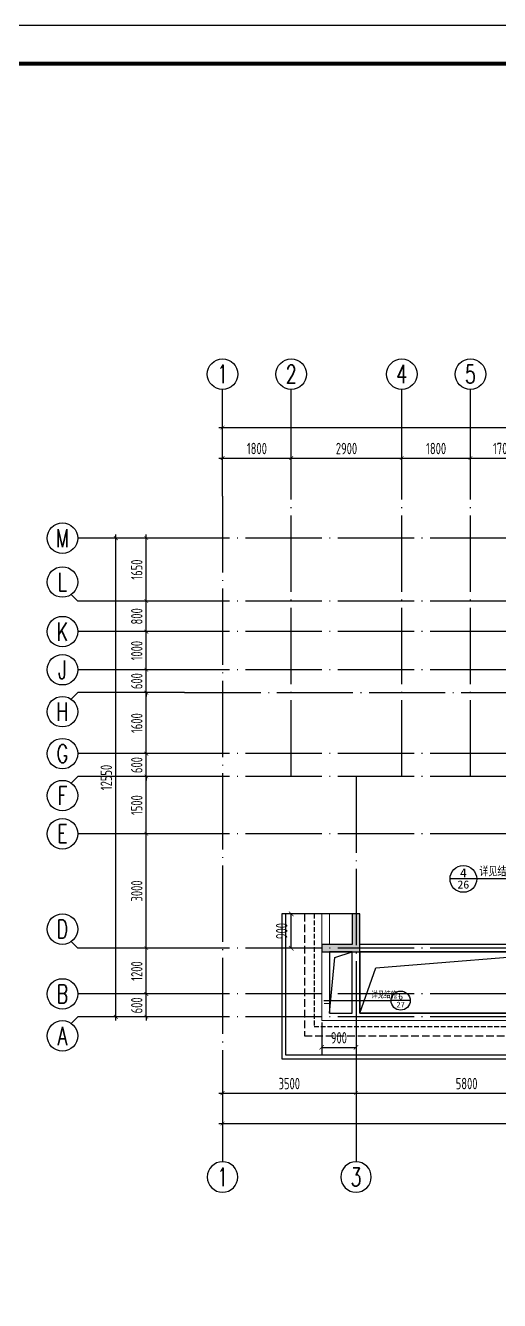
# Model space of a CAD drawing. Extents: x -461650 to 361314, y 245336 to 769729.
# Drawn here: x -16484 to -4054, y 288407 to 321836 of the extents above; entities that cross this region are included whole.
import ezdxf
from ezdxf.enums import TextEntityAlignment as Align

# ---------------------------------------------------------------- set-up
doc = ezdxf.new("R2010")
doc.units = 0
doc.header["$LTSCALE"] = 1000
for name, pattern in [('#P_--_20B1_001_t3$0$DASH', [0.35, 0.25, -0.1]), ('__DASH', [0.35, 0.25, -0.1]), ('DASH', [0.35, 0.25, -0.1]), ('DOTE', [2.42, 2, -0.2, 0.02, -0.2])]:
    doc.linetypes.add(name, pattern=pattern)
doc.layers.get('0').update_dxf_attribs({"linetype": 'CONTINUOUS'})
doc.layers.get('DEFPOINTS').update_dxf_attribs({"linetype": 'CONTINUOUS'})
for name, color, linetype in [('-TK', 7, 'CONTINUOUS'), ('A-AXIS', 1, 'CONTINUOUS'), ('A-DOTE', 10, 'DOTE'), ('AXIS_NUM', 7, 'CONTINUOUS'), ('DIM_IDEN', 67, 'CONTINUOUS'), ('PUB_TEXT', 2, 'CONTINUOUS'), ('ROOF', 183, 'CONTINUOUS'), ('S-D洞口', 4, 'CONTINUOUS'), ('S-L主梁线', 4, 'DASH'), ('S-Q墙填充', 252, 'CONTINUOUS'), ('S-Q墙实线', 6, 'CONTINUOUS'), ('S-Q墙标注', 3, 'CONTINUOUS'), ('S-Y一般标注', 3, 'CONTINUOUS'), ('看线', 251, 'CONTINUOUS')]:
    doc.layers.add(name, color=color, linetype=linetype)
doc.styles.add('_TCH_AXIS', font='COMPLEX', dxfattribs={"bigfont": 'GBCBIG'})
doc.styles.add('_TCH_LABEL', font='simhei.ttf')
doc.styles.add('TSSD_Axis', font='complex.shx', dxfattribs={"width": 0.7, "bigfont": 'hztxt.shx'})
doc.styles.add('TSSD_DIMENSION', font='Tssdeng.shx', dxfattribs={"width": 0.7, "bigfont": 'tssdchn.shx'})
doc.styles.add('TSSD_REIN', font='tssdeng.shx', dxfattribs={"width": 0.7, "height": 300, "bigfont": 'tssdchn.shx'})
doc.styles.add('结构文字', font='zstxt.shx', dxfattribs={"width": 0.7, "bigfont": 'zshz.shx'})
doc.dimstyles.new('STRUCK', dxfattribs={"dimtxt": 400, "dimasz": 121, "dimexe": 200, "dimexo": 150, "dimgap": 115, "dimtad": 1, "dimdec": 0, "dimdsep": 46, "dimtxsty": '结构文字', "dimblk": 'ARCHTICK', "dimcen": 400, "dimclrd": 3, "dimclre": 3, "dimclrt": 7, "dimadec": 0, "dimazin": 0, "dimtfac": 1, "dimtdec": 0, "dimtix": 1, "dimtmove": 2, "dimatfit": 3, "dimldrblk": '_DIMX', "dimfxl": 0, "dimtolj": 1, "dimtzin": 0, "dimarcsym": 0})
doc.dimstyles.new('TSSD_100_100', dxfattribs={"dimtxt": 300, "dimasz": 100, "dimexe": 100, "dimexo": 250, "dimgap": 100, "dimtad": 1, "dimdec": 0, "dimzin": 0, "dimdsep": 46, "dimtxsty": 'TSSD_DIMENSION', "dimblk": 'ARCHTICK', "dimcen": 0, "dimdle": 100, "dimclrt": 7, "dimadec": 0, "dimazin": 0, "dimtfac": 1, "dimtdec": 0, "dimtix": 1, "dimtmove": 2, "dimatfit": 3, "dimldrblk": 'ARCHTICK', "dimfxl": 0, "dimtolj": 1, "dimtzin": 0, "dimarcsym": 0})

# ---------------------------------------------------------------- blocks, each defined once
blk = doc.blocks.new('A1')
blk.add_lwpolyline([(0, 59400), (0, 0), (84100, 0), (84100, 59400)], close=True)
at = {"const_width": 100}
blk.add_lwpolyline([(2500, 58400), (2500, 1000), (83100, 1000), (83100, 58400)], close=True, dxfattribs=at)
blk = doc.blocks.new('ts_axno')
at = {"color": 0, "linetype": 'ByBlock', "lineweight": -2}
blk.add_circle((0, 0), 0.5, dxfattribs=at)
at = {"color": 0, "linetype": 'ByBlock', "lineweight": -2, "style": 'TSSD_Axis', "width": 0.7}
blk.add_attdef('A', text='', height=0.6, dxfattribs=at).set_placement((0, 0), align=Align.MIDDLE_CENTER)
blk = doc.blocks.new('_ArchTick')
at = {"color": 0, "linetype": 'ByBlock', "const_width": 0.15}
blk.add_lwpolyline([(-0.5, -0.5), (0.5, 0.5)], dxfattribs=at)
blk = doc.blocks.new('*D289')
at = {"layer": 'DEFPOINTS', "color": 0}
for p in [(6400, 19250), (4600, 18250), (6400, 18250)]:
    blk.add_point(p, dxfattribs=at)
at = {"layer": 'S-Y一般标注', "color": 0, "lineweight": -2}
for p, q in [((4500, 19250), (6500, 19250)), ((4600, 18500), (4600, 19350)), ((6400, 18500), (6400, 19350))]:
    blk.add_line(p, q, dxfattribs=at)
at = {"layer": 'S-Y一般标注', "color": 0, "lineweight": -2, "xscale": 100, "yscale": 100, "zscale": 100, "rotation": 180}
blk.add_blockref('_ArchTick', (4600, 19250), dxfattribs=at)
at = {"layer": 'S-Y一般标注', "color": 0, "lineweight": -2, "xscale": 100, "yscale": 100, "zscale": 100}
blk.add_blockref('_ArchTick', (6400, 19250), dxfattribs=at)
at = {"layer": 'S-Y一般标注', "color": 7, "insert": (5500, 19500), "char_height": 300, "attachment_point": 5, "style": 'TSSD_DIMENSION'}
blk.add_mtext('\\A1;1800', dxfattribs=at)
blk = doc.blocks.new('*D290')
at = {"layer": 'DEFPOINTS', "color": 0}
for p in [(9300, 19250), (6400, 18250), (9300, 18250)]:
    blk.add_point(p, dxfattribs=at)
at = {"layer": 'S-Y一般标注', "color": 0, "lineweight": -2}
for p, q in [((6300, 19250), (9400, 19250)), ((6400, 18500), (6400, 19350)), ((9300, 18500), (9300, 19350))]:
    blk.add_line(p, q, dxfattribs=at)
at = {"layer": 'S-Y一般标注', "color": 0, "lineweight": -2, "xscale": 100, "yscale": 100, "zscale": 100, "rotation": 180}
blk.add_blockref('_ArchTick', (6400, 19250), dxfattribs=at)
at = {"layer": 'S-Y一般标注', "color": 0, "lineweight": -2, "xscale": 100, "yscale": 100, "zscale": 100}
blk.add_blockref('_ArchTick', (9300, 19250), dxfattribs=at)
at = {"layer": 'S-Y一般标注', "color": 7, "insert": (7850, 19500), "char_height": 300, "attachment_point": 5, "style": 'TSSD_DIMENSION'}
blk.add_mtext('\\A1;2900', dxfattribs=at)
blk = doc.blocks.new('*D291')
at = {"layer": 'DEFPOINTS', "color": 0}
for p in [(11100, 19250), (9300, 18250), (11100, 18250)]:
    blk.add_point(p, dxfattribs=at)
at = {"layer": 'S-Y一般标注', "color": 0, "lineweight": -2}
for p, q in [((9200, 19250), (11200, 19250)), ((9300, 18500), (9300, 19350)), ((11100, 18500), (11100, 19350))]:
    blk.add_line(p, q, dxfattribs=at)
at = {"layer": 'S-Y一般标注', "color": 0, "lineweight": -2, "xscale": 100, "yscale": 100, "zscale": 100, "rotation": 180}
blk.add_blockref('_ArchTick', (9300, 19250), dxfattribs=at)
at = {"layer": 'S-Y一般标注', "color": 0, "lineweight": -2, "xscale": 100, "yscale": 100, "zscale": 100}
blk.add_blockref('_ArchTick', (11100, 19250), dxfattribs=at)
at = {"layer": 'S-Y一般标注', "color": 7, "insert": (10200, 19500), "char_height": 300, "attachment_point": 5, "style": 'TSSD_DIMENSION'}
blk.add_mtext('\\A1;1800', dxfattribs=at)
blk = doc.blocks.new('*D292')
at = {"layer": 'DEFPOINTS', "color": 0}
for p in [(12800, 19250), (11100, 18250), (12800, 18250)]:
    blk.add_point(p, dxfattribs=at)
at = {"layer": 'S-Y一般标注', "color": 0, "lineweight": -2}
for p, q in [((11000, 19250), (12900, 19250)), ((11100, 18500), (11100, 19350)), ((12800, 18500), (12800, 19350))]:
    blk.add_line(p, q, dxfattribs=at)
at = {"layer": 'S-Y一般标注', "color": 0, "lineweight": -2, "xscale": 100, "yscale": 100, "zscale": 100, "rotation": 180}
blk.add_blockref('_ArchTick', (11100, 19250), dxfattribs=at)
at = {"layer": 'S-Y一般标注', "color": 0, "lineweight": -2, "xscale": 100, "yscale": 100, "zscale": 100}
blk.add_blockref('_ArchTick', (12800, 19250), dxfattribs=at)
at = {"layer": 'S-Y一般标注', "color": 7, "insert": (11950, 19500), "char_height": 300, "attachment_point": 5, "style": 'TSSD_DIMENSION'}
blk.add_mtext('\\A1;1700', dxfattribs=at)
blk = doc.blocks.new('*D311')
at = {"layer": 'DEFPOINTS', "color": 0}
for p in [(54600, 20050), (4600, 18250), (54600, 18250)]:
    blk.add_point(p, dxfattribs=at)
at = {"layer": 'S-Y一般标注', "color": 0, "lineweight": -2}
for p, q in [((4600, 18500), (4600, 20150)), ((54600, 18500), (54600, 20150)), ((4500, 20050), (54700, 20050))]:
    blk.add_line(p, q, dxfattribs=at)
at = {"layer": 'S-Y一般标注', "color": 0, "lineweight": -2, "xscale": 100, "yscale": 100, "zscale": 100, "rotation": 180}
blk.add_blockref('_ArchTick', (4600, 20050), dxfattribs=at)
at = {"layer": 'S-Y一般标注', "color": 0, "lineweight": -2, "xscale": 100, "yscale": 100, "zscale": 100}
blk.add_blockref('_ArchTick', (54600, 20050), dxfattribs=at)
at = {"layer": 'S-Y一般标注', "color": 7, "insert": (29600, 20300), "char_height": 300, "attachment_point": 5, "style": 'TSSD_DIMENSION'}
blk.add_mtext('\\A1;50000', dxfattribs=at)
blk = doc.blocks.new('*D312')
at = {"layer": 'DEFPOINTS', "color": 0}
for p in [(2600, 5200), (3600, 5200), (3600, 4600)]:
    blk.add_point(p, dxfattribs=at)
at = {"layer": 'S-Y一般标注', "color": 0, "lineweight": -2}
for p, q in [((3350, 5200), (2500, 5200)), ((2600, 5200), (2600, 5300)), ((2600, 4600), (2600, 5200)), ((3350, 4600), (2500, 4600)), ((2600, 4600), (2600, 4500))]:
    blk.add_line(p, q, dxfattribs=at)
at = {"layer": 'S-Y一般标注', "color": 0, "lineweight": -2, "xscale": 100, "yscale": 100, "zscale": 100}
for p, rotation in [((2600, 5200), 270), ((2600, 4600), 90)]:
    blk.add_blockref('_ArchTick', p, dxfattribs=dict(at, rotation=rotation))
at = {"layer": 'S-Y一般标注', "color": 7, "insert": (2350, 4900), "char_height": 300, "attachment_point": 5, "rotation": 90, "style": 'TSSD_DIMENSION'}
blk.add_mtext('\\A1;600', dxfattribs=at)
blk = doc.blocks.new('*D313')
at = {"layer": 'DEFPOINTS', "color": 0}
for p in [(2600, 10900), (3600, 10900), (3600, 9400)]:
    blk.add_point(p, dxfattribs=at)
at = {"layer": 'S-Y一般标注', "color": 0, "lineweight": -2}
for p, q in [((3350, 10900), (2500, 10900)), ((2600, 9300), (2600, 11000)), ((3350, 9400), (2500, 9400))]:
    blk.add_line(p, q, dxfattribs=at)
at = {"layer": 'S-Y一般标注', "color": 0, "lineweight": -2, "xscale": 100, "yscale": 100, "zscale": 100}
for p, rotation in [((2600, 10900), 90), ((2600, 9400), 270)]:
    blk.add_blockref('_ArchTick', p, dxfattribs=dict(at, rotation=rotation))
at = {"layer": 'S-Y一般标注', "color": 7, "insert": (2350, 10150), "char_height": 300, "attachment_point": 5, "rotation": 90, "style": 'TSSD_DIMENSION'}
blk.add_mtext('\\A1;1500', dxfattribs=at)
blk = doc.blocks.new('*D314')
at = {"layer": 'DEFPOINTS', "color": 0}
for p in [(2600, 11500), (3600, 11500), (3600, 10900)]:
    blk.add_point(p, dxfattribs=at)
at = {"layer": 'S-Y一般标注', "color": 0, "lineweight": -2}
for p, q in [((3350, 11500), (2500, 11500)), ((2600, 11500), (2600, 11600)), ((2600, 10900), (2600, 11500)), ((3350, 10900), (2500, 10900)), ((2600, 10900), (2600, 10800))]:
    blk.add_line(p, q, dxfattribs=at)
at = {"layer": 'S-Y一般标注', "color": 0, "lineweight": -2, "xscale": 100, "yscale": 100, "zscale": 100}
for p, rotation in [((2600, 11500), 270), ((2600, 10900), 90)]:
    blk.add_blockref('_ArchTick', p, dxfattribs=dict(at, rotation=rotation))
at = {"layer": 'S-Y一般标注', "color": 7, "insert": (2350, 11200), "char_height": 300, "attachment_point": 5, "rotation": 90, "style": 'TSSD_DIMENSION'}
blk.add_mtext('\\A1;600', dxfattribs=at)
blk = doc.blocks.new('*D315')
at = {"layer": 'DEFPOINTS', "color": 0}
for p in [(2600, 13100), (3600, 13100), (3600, 11500)]:
    blk.add_point(p, dxfattribs=at)
at = {"layer": 'S-Y一般标注', "color": 0, "lineweight": -2}
for p, q in [((3350, 13100), (2500, 13100)), ((2600, 11400), (2600, 13200)), ((3350, 11500), (2500, 11500))]:
    blk.add_line(p, q, dxfattribs=at)
at = {"layer": 'S-Y一般标注', "color": 0, "lineweight": -2, "xscale": 100, "yscale": 100, "zscale": 100}
for p, rotation in [((2600, 13100), 90), ((2600, 11500), 270)]:
    blk.add_blockref('_ArchTick', p, dxfattribs=dict(at, rotation=rotation))
at = {"layer": 'S-Y一般标注', "color": 7, "insert": (2350, 12300), "char_height": 300, "attachment_point": 5, "rotation": 90, "style": 'TSSD_DIMENSION'}
blk.add_mtext('\\A1;1600', dxfattribs=at)
blk = doc.blocks.new('*D316')
at = {"layer": 'DEFPOINTS', "color": 0}
for p in [(2600, 13700), (3600, 13700), (3600, 13100)]:
    blk.add_point(p, dxfattribs=at)
at = {"layer": 'S-Y一般标注', "color": 0, "lineweight": -2}
for p, q in [((2600, 13700), (2600, 13800)), ((3350, 13700), (2500, 13700)), ((2600, 13100), (2600, 13700)), ((3350, 13100), (2500, 13100)), ((2600, 13100), (2600, 13000))]:
    blk.add_line(p, q, dxfattribs=at)
at = {"layer": 'S-Y一般标注', "color": 0, "lineweight": -2, "xscale": 100, "yscale": 100, "zscale": 100}
for p, rotation in [((2600, 13700), 270), ((2600, 13100), 90)]:
    blk.add_blockref('_ArchTick', p, dxfattribs=dict(at, rotation=rotation))
at = {"layer": 'S-Y一般标注', "color": 7, "insert": (2350, 13400), "char_height": 300, "attachment_point": 5, "rotation": 90, "style": 'TSSD_DIMENSION'}
blk.add_mtext('\\A1;600', dxfattribs=at)
blk = doc.blocks.new('*D317')
at = {"layer": 'DEFPOINTS', "color": 0}
for p in [(2600, 14700), (3600, 14700), (3600, 13700)]:
    blk.add_point(p, dxfattribs=at)
at = {"layer": 'S-Y一般标注', "color": 0, "lineweight": -2}
for p, q in [((2600, 13600), (2600, 14800)), ((3350, 14700), (2500, 14700)), ((3350, 13700), (2500, 13700))]:
    blk.add_line(p, q, dxfattribs=at)
at = {"layer": 'S-Y一般标注', "color": 0, "lineweight": -2, "xscale": 100, "yscale": 100, "zscale": 100}
for p, rotation in [((2600, 14700), 90), ((2600, 13700), 270)]:
    blk.add_blockref('_ArchTick', p, dxfattribs=dict(at, rotation=rotation))
at = {"layer": 'S-Y一般标注', "color": 7, "insert": (2350, 14200), "char_height": 300, "attachment_point": 5, "rotation": 90, "style": 'TSSD_DIMENSION'}
blk.add_mtext('\\A1;1000', dxfattribs=at)
blk = doc.blocks.new('*D318')
at = {"layer": 'DEFPOINTS', "color": 0}
for p in [(1800, 17150), (3600, 17150), (3600, 4600)]:
    blk.add_point(p, dxfattribs=at)
at = {"layer": 'S-Y一般标注', "color": 0, "lineweight": -2}
for p, q in [((3350, 17150), (1700, 17150)), ((1800, 4500), (1800, 17250)), ((3350, 4600), (1700, 4600))]:
    blk.add_line(p, q, dxfattribs=at)
at = {"layer": 'S-Y一般标注', "color": 0, "lineweight": -2, "xscale": 100, "yscale": 100, "zscale": 100}
for p, rotation in [((1800, 17150), 90), ((1800, 4600), 270)]:
    blk.add_blockref('_ArchTick', p, dxfattribs=dict(at, rotation=rotation))
at = {"layer": 'S-Y一般标注', "color": 7, "insert": (1550, 10875), "char_height": 300, "attachment_point": 5, "rotation": 90, "style": 'TSSD_DIMENSION'}
blk.add_mtext('\\A1;12550', dxfattribs=at)
blk = doc.blocks.new('*D319')
at = {"layer": 'DEFPOINTS', "color": 0}
for p in [(2600, 15500), (3600, 15500), (3600, 14700)]:
    blk.add_point(p, dxfattribs=at)
at = {"layer": 'S-Y一般标注', "color": 0, "lineweight": -2}
for p, q in [((3350, 15500), (2500, 15500)), ((2600, 14600), (2600, 15600)), ((3350, 14700), (2500, 14700))]:
    blk.add_line(p, q, dxfattribs=at)
at = {"layer": 'S-Y一般标注', "color": 0, "lineweight": -2, "xscale": 100, "yscale": 100, "zscale": 100}
for p, rotation in [((2600, 15500), 90), ((2600, 14700), 270)]:
    blk.add_blockref('_ArchTick', p, dxfattribs=dict(at, rotation=rotation))
at = {"layer": 'S-Y一般标注', "color": 7, "insert": (2350, 15100), "char_height": 300, "attachment_point": 5, "rotation": 90, "style": 'TSSD_DIMENSION'}
blk.add_mtext('\\A1;800', dxfattribs=at)
blk = doc.blocks.new('*D320')
at = {"layer": 'DEFPOINTS', "color": 0}
for p in [(2600, 6400), (3600, 6400), (3600, 5200)]:
    blk.add_point(p, dxfattribs=at)
at = {"layer": 'S-Y一般标注', "color": 0, "lineweight": -2}
for p, q in [((3350, 6400), (2500, 6400)), ((2600, 5100), (2600, 6500)), ((3350, 5200), (2500, 5200))]:
    blk.add_line(p, q, dxfattribs=at)
at = {"layer": 'S-Y一般标注', "color": 0, "lineweight": -2, "xscale": 100, "yscale": 100, "zscale": 100}
for p, rotation in [((2600, 6400), 90), ((2600, 5200), 270)]:
    blk.add_blockref('_ArchTick', p, dxfattribs=dict(at, rotation=rotation))
at = {"layer": 'S-Y一般标注', "color": 7, "insert": (2350, 5800), "char_height": 300, "attachment_point": 5, "rotation": 90, "style": 'TSSD_DIMENSION'}
blk.add_mtext('\\A1;1200', dxfattribs=at)
blk = doc.blocks.new('*D321')
at = {"layer": 'DEFPOINTS', "color": 0}
for p in [(2600, 9400), (3600, 9400), (3600, 6400)]:
    blk.add_point(p, dxfattribs=at)
at = {"layer": 'S-Y一般标注', "color": 0, "lineweight": -2}
for p, q in [((3350, 9400), (2500, 9400)), ((2600, 6300), (2600, 9500)), ((3350, 6400), (2500, 6400))]:
    blk.add_line(p, q, dxfattribs=at)
at = {"layer": 'S-Y一般标注', "color": 0, "lineweight": -2, "xscale": 100, "yscale": 100, "zscale": 100}
for p, rotation in [((2600, 9400), 90), ((2600, 6400), 270)]:
    blk.add_blockref('_ArchTick', p, dxfattribs=dict(at, rotation=rotation))
at = {"layer": 'S-Y一般标注', "color": 7, "insert": (2350, 7900), "char_height": 300, "attachment_point": 5, "rotation": 90, "style": 'TSSD_DIMENSION'}
blk.add_mtext('\\A1;3000', dxfattribs=at)
blk = doc.blocks.new('*D326')
at = {"layer": 'DEFPOINTS', "color": 0}
for p in [(8100, 3600), (13900, 3600), (13900, 2600)]:
    blk.add_point(p, dxfattribs=at)
at = {"layer": 'S-Y一般标注', "color": 0, "lineweight": -2}
for p, q in [((8100, 3350), (8100, 2500)), ((13900, 3350), (13900, 2500)), ((8000, 2600), (14000, 2600))]:
    blk.add_line(p, q, dxfattribs=at)
at = {"layer": 'S-Y一般标注', "color": 0, "lineweight": -2, "xscale": 100, "yscale": 100, "zscale": 100, "rotation": 180}
blk.add_blockref('_ArchTick', (8100, 2600), dxfattribs=at)
at = {"layer": 'S-Y一般标注', "color": 0, "lineweight": -2, "xscale": 100, "yscale": 100, "zscale": 100}
blk.add_blockref('_ArchTick', (13900, 2600), dxfattribs=at)
at = {"layer": 'S-Y一般标注', "color": 7, "insert": (11000, 2850), "char_height": 300, "attachment_point": 5, "style": 'TSSD_DIMENSION'}
blk.add_mtext('\\A1;5800', dxfattribs=at)
blk = doc.blocks.new('*D334')
at = {"layer": 'DEFPOINTS', "color": 0}
for p in [(4600, 3600), (54600, 3600), (54600, 1800)]:
    blk.add_point(p, dxfattribs=at)
at = {"layer": 'S-Y一般标注', "color": 0, "lineweight": -2}
for p, q in [((4600, 3350), (4600, 1700)), ((54600, 3350), (54600, 1700)), ((4500, 1800), (54700, 1800))]:
    blk.add_line(p, q, dxfattribs=at)
at = {"layer": 'S-Y一般标注', "color": 0, "lineweight": -2, "xscale": 100, "yscale": 100, "zscale": 100, "rotation": 180}
blk.add_blockref('_ArchTick', (4600, 1800), dxfattribs=at)
at = {"layer": 'S-Y一般标注', "color": 0, "lineweight": -2, "xscale": 100, "yscale": 100, "zscale": 100}
blk.add_blockref('_ArchTick', (54600, 1800), dxfattribs=at)
at = {"layer": 'S-Y一般标注', "color": 7, "insert": (29600, 2050), "char_height": 300, "attachment_point": 5, "style": 'TSSD_DIMENSION'}
blk.add_mtext('\\A1;50000', dxfattribs=at)
blk = doc.blocks.new('*D336')
at = {"layer": 'DEFPOINTS', "color": 0}
for p in [(4600, 3600), (8100, 3600), (8100, 2600)]:
    blk.add_point(p, dxfattribs=at)
at = {"layer": 'S-Y一般标注', "color": 0, "lineweight": -2}
for p, q in [((4600, 3350), (4600, 2500)), ((8100, 3350), (8100, 2500)), ((4500, 2600), (8200, 2600))]:
    blk.add_line(p, q, dxfattribs=at)
at = {"layer": 'S-Y一般标注', "color": 0, "lineweight": -2, "xscale": 100, "yscale": 100, "zscale": 100, "rotation": 180}
blk.add_blockref('_ArchTick', (4600, 2600), dxfattribs=at)
at = {"layer": 'S-Y一般标注', "color": 0, "lineweight": -2, "xscale": 100, "yscale": 100, "zscale": 100}
blk.add_blockref('_ArchTick', (8100, 2600), dxfattribs=at)
at = {"layer": 'S-Y一般标注', "color": 7, "insert": (6350, 2850), "char_height": 300, "attachment_point": 5, "style": 'TSSD_DIMENSION'}
blk.add_mtext('\\A1;3500', dxfattribs=at)
blk = doc.blocks.new('*D350')
at = {"layer": 'DEFPOINTS', "color": 0}
for p in [(2600, 17150), (3600, 17150), (3600, 15500)]:
    blk.add_point(p, dxfattribs=at)
at = {"layer": 'S-Y一般标注', "color": 0, "lineweight": -2}
for p, q in [((3350, 17150), (2500, 17150)), ((2600, 15400), (2600, 17250)), ((3350, 15500), (2500, 15500))]:
    blk.add_line(p, q, dxfattribs=at)
at = {"layer": 'S-Y一般标注', "color": 0, "lineweight": -2, "xscale": 100, "yscale": 100, "zscale": 100}
for p, rotation in [((2600, 17150), 90), ((2600, 15500), 270)]:
    blk.add_blockref('_ArchTick', p, dxfattribs=dict(at, rotation=rotation))
at = {"layer": 'S-Y一般标注', "color": 7, "insert": (2350, 16325), "char_height": 300, "attachment_point": 5, "rotation": 90, "style": 'TSSD_DIMENSION'}
blk.add_mtext('\\A1;1650', dxfattribs=at)
blk = doc.blocks.new('20210729.19002051')
at = {"layer": 'ROOF', "ltscale": 0.8}
for points in [[(0, 3800), (0, 0), (21900, 0), (21900, 1200), (25000, 1200), (25000, 0), (46900, 0), (46900, 3800)], [(19850, 3000), (2050, 3000), (2050, 3800), (0, 3800)], [(100, 3800), (100, 100), (21800, 100), (21800, 1300), (25100, 1300), (25100, 100), (46800, 100), (46800, 3800)]]:
    blk.add_lwpolyline(points, dxfattribs=at)
at = {"layer": 'ROOF', "linetype": '__DASH', "ltscale": 0.8}
blk.add_lwpolyline([(600, 3800), (600, 600), (21300, 600), (21300, 1800), (25600, 1800), (25600, 600), (46300, 600), (46300, 3800)], dxfattribs=at)
at = {"layer": 'ROOF', "ltscale": 0.8}
blk.add_lwpolyline([(2050, 2800), (7650, 2800), (7650, 1200), (2050, 1200)], close=True, dxfattribs=at)
at = {"layer": '看线', "color": 202, "linetype": '#P_--_20B1_001_t3$0$DASH', "ltscale": 0.5}
blk.add_lwpolyline([(850, 3800), (850, 850), (21050, 850), (21050, 2050), (25850, 2050), (25850, 850), (46050, 850), (46050, 3800)], dxfattribs=at)
blk = doc.blocks.new('20210729.19003983')
at = {"layer": 'ROOF'}
blk.add_blockref('20210729.19002051', (2250, 0), dxfattribs=at)
blk = doc.blocks.new('*D3024')
at = {"layer": 'DEFPOINTS', "color": 0}
for p in [(-8716, 295844), (-7816, 295844), (-7816, 295044)]:
    blk.add_point(p, dxfattribs=at)
at = {"layer": 'S-Q墙标注', "color": 3, "lineweight": -2}
for p, q in [((-8716, 295694), (-8716, 294844)), ((-7816, 295694), (-7816, 294844)), ((-8716, 295044), (-7816, 295044))]:
    blk.add_line(p, q, dxfattribs=at)
at = {"layer": 'S-Q墙标注', "color": 3, "lineweight": -2, "xscale": 121, "yscale": 121, "zscale": 121, "rotation": 180}
blk.add_blockref('_ArchTick', (-8716, 295044), dxfattribs=at)
at = {"layer": 'S-Q墙标注', "color": 3, "lineweight": -2, "xscale": 121, "yscale": 121, "zscale": 121}
blk.add_blockref('_ArchTick', (-7816, 295044), dxfattribs=at)
at = {"layer": 'S-Q墙标注', "color": 7, "insert": (-8266, 295294), "char_height": 300, "attachment_point": 5, "style": 'TSSD_REIN'}
blk.add_mtext('\\A1;900', dxfattribs=at)
blk = doc.blocks.new('_DIMX')
blk.add_line((-150, 0), (150, 0))
at = {"const_width": 50}
blk.add_lwpolyline([(-70, -70), (70, 70)], dxfattribs=at)
blk = doc.blocks.new('*D3029')
at = {"layer": 'DEFPOINTS', "color": 0}
for p in [(-9516, 298544), (-8716, 298544), (-8716, 297644)]:
    blk.add_point(p, dxfattribs=at)
at = {"layer": 'S-Q墙标注', "color": 3, "lineweight": -2}
for p, q in [((-8866, 298544), (-9716, 298544)), ((-9516, 297644), (-9516, 298544)), ((-8866, 297644), (-9716, 297644))]:
    blk.add_line(p, q, dxfattribs=at)
at = {"layer": 'S-Q墙标注', "color": 3, "lineweight": -2, "xscale": 121, "yscale": 121, "zscale": 121}
for p, rotation in [((-9516, 298544), 90), ((-9516, 297644), 270)]:
    blk.add_blockref('_ArchTick', p, dxfattribs=dict(at, rotation=rotation))
at = {"layer": 'S-Q墙标注', "color": 7, "insert": (-9766, 298094), "char_height": 300, "attachment_point": 5, "rotation": 90, "style": 'TSSD_REIN'}
blk.add_mtext('\\A1;900', dxfattribs=at)
blk = doc.blocks.new('20210810.07345506')
at = {"layer": 'DIM_IDEN'}
for p, q in [((9087, 16753), (9997, 16753)), ((9087, 14955), (9087, 16753)), ((10697, 16753), (9997, 16753)), ((7543, 14036), (7797, 14036)), ((7797, 14036), (8568, 14036)), ((9268, 14036), (8568, 14036)), ((11117, 14036), (10417, 14036)), ((11889, 14036), (11117, 14036)), ((12143, 14036), (11889, 14036)), ((6941, 13505), (6941, 12266)), ((12745, 13505), (12745, 12266)), ((6941, 12266), (7494, 12266)), ((7994, 12266), (7494, 12266)), ((12191, 12266), (11691, 12266)), ((12745, 12266), (12191, 12266)), ((4007, 6119), (3307, 6119)), ((4916, 6119), (4007, 6119)), ((4916, 2405), (4916, 6119)), ((6010, 6129), (5310, 6129)), ((6919, 6109), (6010, 6109)), ((6919, 2405), (6919, 6109)), ((7809, 6119), (7109, 6119)), ((8718, 6119), (7809, 6119)), ((8718, 2405), (8718, 6119)), ((10968, 6119), (11877, 6119)), ((10968, 2405), (10968, 6119)), ((12577, 6119), (11877, 6119)), ((12793, 6119), (13702, 6119)), ((12793, 2405), (12793, 6119)), ((14402, 6119), (13702, 6119)), ((14770, 6119), (15679, 6119)), ((14770, 2405), (14770, 6119)), ((16379, 6119), (15679, 6119)), ((20953, 6325), (21862, 6325)), ((20953, 3605), (20953, 6325)), ((22562, 6325), (21862, 6325)), ((0, 2930), (447, 2930)), ((447, 2930), (1763, 2930)), ((2263, 2930), (1763, 2930)), ((17923, 2930), (17423, 2930)), ((19039, 2930), (17923, 2930)), ((19686, 2930), (19039, 2930))]:
    blk.add_line(p, q, dxfattribs=at)
for points, const_width in [([(9192, 14955), (9192, 15155)], 35), ([(7543, 13931), (7743, 13931)], 35), ([(12143, 13931), (11943, 13931)], 35), ([(7016, 13505), (7016, 13362)], 25), ([(12670, 13505), (12670, 13362)], 25), ([(21058, 3605), (21058, 3805)], 35), ([(0, 2855), (143, 2855)], 25), ([(19686, 2855), (19543, 2855)], 25), ([(4811, 2605), (4811, 2405)], 35), ([(6814, 2605), (6814, 2405)], 35), ([(8613, 2605), (8613, 2405)], 35), ([(11073, 2605), (11073, 2405)], 35), ([(12898, 2605), (12898, 2405)], 35), ([(14875, 2605), (14875, 2405)], 35)]:
    blk.add_lwpolyline(points, dxfattribs=dict(at, const_width=const_width))
for centre, radius in [((10347, 16753), 350), ((8918, 14036), 350), ((10767, 14036), 350), ((7744, 12266), 250), ((11941, 12266), 250), ((3657, 6119), 350), ((5660, 6129), 350), ((7459, 6119), 350), ((12227, 6119), 350), ((14052, 6119), 350), ((16029, 6119), 350), ((22212, 6325), 350), ((2013, 2930), 250), ((17673, 2930), 250)]:
    blk.add_circle(centre, radius, dxfattribs=at)
at = {"layer": 'PUB_TEXT', "style": '_TCH_AXIS'}
for height, p in [(236.3, (9267, 16836)), (236.3, (7839, 14119)), (236.3, (11187, 14119)), (168.8, (6973, 12325)), (168.8, (12241, 12325)), (236.3, (4077, 6189)), (236.3, (6080, 6179)), (236.3, (7879, 6189)), (236.3, (11147, 6189)), (236.3, (12972, 6189)), (236.3, (14949, 6189)), (236.3, (21132, 6372)), (168.8, (1242, 2989)), (168.8, (17973, 2989))]:
    blk.add_text('详见结施', height=height, dxfattribs=at).set_placement(p)
at = {"layer": 'PUB_TEXT', "style": '_TCH_LABEL'}
for s, height, width, p, p2 in [('12', 211.6, 1.022989, (10191, 16794), (10502, 16794)), ('30', 212, 1.017143, (10191, 16500), (10502, 16500)), ('17', 210.8, 1.034884, (8761, 14077), (9075, 14077)), ('17', 210.8, 1.034884, (10611, 14077), (10924, 14077)), ('31', 212.3, 1.011364, (8764, 13783), (9073, 13783)), ('31', 212.3, 1.011364, (10613, 13783), (10922, 13783)), ('11', 150.6, 1.034884, (7632, 12295), (7857, 12295)), ('11', 150.6, 1.034884, (11829, 12295), (12053, 12295)), ('30', 151.4, 1.017143, (7634, 12085), (7855, 12085)), ('30', 151.4, 1.017143, (11830, 12085), (12052, 12085)), ('4', 241, 1.034884, (3567, 6158), (3747, 6158)), ('5', 241, 1.028902, (5570, 6168), (5749, 6168)), ('2', 241, 1.022989, (7370, 6158), (7548, 6158)), ('2', 241, 1.022989, (12138, 6158), (12316, 6158)), ('5', 241, 1.028902, (13962, 6158), (14141, 6158)), ('4', 241, 1.034884, (15939, 6158), (16119, 6158)), ('3', 242, 1.00565, (22124, 6364), (22299, 6364)), ('26', 211.6, 1.022989, (3501, 5867), (3812, 5867)), ('27', 211.6, 1.022989, (5504, 5877), (5815, 5877)), ('25', 212.7, 1.00565, (7305, 5866), (7613, 5866)), ('25', 212.7, 1.00565, (12073, 5866), (12381, 5866)), ('27', 211.6, 1.022989, (13896, 5867), (14207, 5867)), ('26', 211.6, 1.022989, (15873, 5867), (16184, 5867)), ('26', 211.6, 1.022989, (22056, 6073), (22368, 6073)), ('6', 173, 1.011364, (1950, 2958), (2076, 2958)), ('6', 173, 1.011364, (17610, 2958), (17735, 2958)), ('27', 151.1, 1.022989, (1902, 2750), (2124, 2750)), ('27', 151.1, 1.022989, (17561, 2750), (17784, 2750))]:
    blk.add_text(s, height=height, dxfattribs=dict(at, width=width)).set_placement(p, p2, align=Align.FIT)
blk = doc.blocks.new('20210726.16395156')
at = {"layer": 'A-AXIS'}
for p, q in [((4600, 18249.9), (4600, 21049.9)), ((6400, 18249.9), (6400, 21049.9)), ((9300, 18249.9), (9300, 21049.9)), ((11100, 18249.9), (11100, 21049.9)), ((3600, 17150), (800, 17150)), ((800, 15500), (628.4, 15671.7)), ((3600, 15500), (800, 15500)), ((3600, 14700), (800, 14700)), ((3600, 13700), (800, 13700)), ((800, 13100.3), (628.4, 12928.7)), ((3600, 13100.3), (800, 13100.3)), ((3600, 11500), (800, 11500)), ((800, 10900), (628.4, 10728.4)), ((3600, 10900), (800, 10900)), ((3600, 9400), (800, 9400)), ((800, 6400), (628.4, 6571.7)), ((3600, 6400), (800, 6400)), ((3600, 5200), (800, 5200)), ((800, 4600), (628.4, 4428.4)), ((3600, 4600), (800, 4600)), ((4600, 3600), (4600, 800)), ((8100, 3600), (8100, 800))]:
    blk.add_line(p, q, dxfattribs=at)
at = {"layer": 'A-DOTE'}
for p, q in [((4600, 18249.9), (4600, 3600)), ((6400, 10900), (6400, 18249.9)), ((9300, 10900), (9300, 18249.9)), ((11100, 10900), (11100, 18249.9)), ((55600, 17150), (3600, 17150)), ((55600, 15500), (3600, 15500)), ((55600, 14700), (3600, 14700)), ((55600, 13700), (3600, 13700)), ((3600, 13100.3), (55600, 13100.3)), ((55600, 11500), (3600, 11500)), ((55600, 10900), (3600, 10900)), ((8100, 10900), (8100, 3600)), ((55600, 9400), (3600, 9400)), ((55600, 6400), (3600, 6400)), ((55600, 5200), (3600, 5200)), ((55600, 4600), (3600, 4600))]:
    blk.add_line(p, q, dxfattribs=at)
at = {"layer": 'A-AXIS'}
ref = blk.add_blockref('ts_axno', (4600, 21449.9), dxfattribs=dict(at, xscale=800, yscale=800, zscale=800))
ref.add_attrib('1', '1', dxfattribs={"layer": 'AXIS_NUM', "height": 480, "style": 'TSSD_Axis', "width": 0.7}).set_placement((4600, 21449.9), align=Align.MIDDLE_CENTER)
ref = blk.add_blockref('ts_axno', (6400, 21449.9), dxfattribs=dict(at, xscale=800, yscale=800, zscale=800))
ref.add_attrib('2', '2', dxfattribs={"layer": 'AXIS_NUM', "height": 480, "style": 'TSSD_Axis', "width": 0.7}).set_placement((6400, 21449.9), align=Align.MIDDLE_CENTER)
ref = blk.add_blockref('ts_axno', (9300, 21449.9), dxfattribs=dict(at, xscale=800, yscale=800, zscale=800))
ref.add_attrib('3', '4', dxfattribs={"layer": 'AXIS_NUM', "height": 480, "style": 'TSSD_Axis', "width": 0.7}).set_placement((9300, 21449.9), align=Align.MIDDLE_CENTER)
ref = blk.add_blockref('ts_axno', (11100, 21449.9), dxfattribs=dict(at, xscale=800, yscale=800, zscale=800))
ref.add_attrib('4', '5', dxfattribs={"layer": 'AXIS_NUM', "height": 480, "style": 'TSSD_Axis', "width": 0.7}).set_placement((11100, 21449.9), align=Align.MIDDLE_CENTER)
ref = blk.add_blockref('ts_axno', (400, 17150), dxfattribs=dict(at, xscale=800, yscale=800, zscale=800))
ref.add_attrib('G', 'M', dxfattribs={"layer": 'AXIS_NUM', "height": 480, "style": 'TSSD_Axis', "width": 0.7}).set_placement((400, 17150), align=Align.MIDDLE_CENTER)
ref = blk.add_blockref('ts_axno', (400, 16000), dxfattribs=dict(at, xscale=800, yscale=800, zscale=800))
ref.add_attrib('G', 'L', dxfattribs={"layer": 'AXIS_NUM', "height": 480, "style": 'TSSD_Axis', "width": 0.7}).set_placement((400, 16000), align=Align.MIDDLE_CENTER)
ref = blk.add_blockref('ts_axno', (400, 14700), dxfattribs=dict(at, xscale=800, yscale=800, zscale=800))
ref.add_attrib('G', 'K', dxfattribs={"layer": 'AXIS_NUM', "height": 480, "style": 'TSSD_Axis', "width": 0.7}).set_placement((400, 14700), align=Align.MIDDLE_CENTER)
ref = blk.add_blockref('ts_axno', (400, 13700), dxfattribs=dict(at, xscale=800, yscale=800, zscale=800))
ref.add_attrib('G', 'J', dxfattribs={"layer": 'AXIS_NUM', "height": 480, "style": 'TSSD_Axis', "width": 0.7}).set_placement((400, 13700), align=Align.MIDDLE_CENTER)
ref = blk.add_blockref('ts_axno', (400, 12600.3), dxfattribs=dict(at, xscale=800, yscale=800, zscale=800))
ref.add_attrib('C', 'H', dxfattribs={"layer": 'AXIS_NUM', "height": 480, "style": 'TSSD_Axis', "width": 0.7}).set_placement((400, 12600.3), align=Align.MIDDLE_CENTER)
ref = blk.add_blockref('ts_axno', (400, 11500), dxfattribs=dict(at, xscale=800, yscale=800, zscale=800))
ref.add_attrib('D', 'G', dxfattribs={"layer": 'AXIS_NUM', "height": 480, "style": 'TSSD_Axis', "width": 0.7}).set_placement((400, 11500), align=Align.MIDDLE_CENTER)
ref = blk.add_blockref('ts_axno', (400, 10400), dxfattribs=dict(at, xscale=800, yscale=800, zscale=800))
ref.add_attrib('C', 'F', dxfattribs={"layer": 'AXIS_NUM', "height": 480, "style": 'TSSD_Axis', "width": 0.7}).set_placement((400, 10400), align=Align.MIDDLE_CENTER)
ref = blk.add_blockref('ts_axno', (400, 9400), dxfattribs=dict(at, xscale=800, yscale=800, zscale=800))
ref.add_attrib('B', 'E', dxfattribs={"layer": 'AXIS_NUM', "height": 480, "style": 'TSSD_Axis', "width": 0.7}).set_placement((400, 9400), align=Align.MIDDLE_CENTER)
ref = blk.add_blockref('ts_axno', (400, 6900), dxfattribs=dict(at, xscale=800, yscale=800, zscale=800, rotation=180))
ref.add_attrib('C', 'D', dxfattribs={"layer": 'AXIS_NUM', "height": 480, "style": 'TSSD_Axis', "width": 0.7}).set_placement((400, 6900), align=Align.MIDDLE_CENTER)
ref = blk.add_blockref('ts_axno', (400, 5200), dxfattribs=dict(at, xscale=800, yscale=800, zscale=800))
ref.add_attrib('A', 'B', dxfattribs={"layer": 'AXIS_NUM', "height": 480, "style": 'TSSD_Axis', "width": 0.7}).set_placement((400, 5200), align=Align.MIDDLE_CENTER)
ref = blk.add_blockref('ts_axno', (400, 4100), dxfattribs=dict(at, xscale=800, yscale=800, zscale=800))
ref.add_attrib('F', 'A', dxfattribs={"layer": 'AXIS_NUM', "height": 480, "style": 'TSSD_Axis', "width": 0.7}).set_placement((400, 4100), align=Align.MIDDLE_CENTER)
ref = blk.add_blockref('ts_axno', (4600, 400), dxfattribs=dict(at, xscale=-800, yscale=800, zscale=800, rotation=180))
ref.add_attrib('1', '1', dxfattribs={"layer": 'AXIS_NUM', "height": 480, "style": 'TSSD_Axis', "width": 0.7}).set_placement((4600, 400), align=Align.MIDDLE_CENTER)
ref = blk.add_blockref('ts_axno', (8100, 400), dxfattribs=dict(at, xscale=-800, yscale=800, zscale=800, rotation=180))
ref.add_attrib('2', '3', dxfattribs={"layer": 'AXIS_NUM', "height": 480, "style": 'TSSD_Axis', "width": 0.7}).set_placement((8100, 400), align=Align.MIDDLE_CENTER)
at = {"layer": 'S-Y一般标注'}
for base, p1, p2, picture, middle in [((54600, 20049.9), (4600, 18249.9), (54600, 18249.9), '*D311', (29600, 20299.9)), ((6400, 19249.9), (4600, 18249.9), (6400, 18249.9), '*D289', (5500, 19499.9)), ((9300, 19249.9), (6400, 18249.9), (9300, 18249.9), '*D290', (7850, 19499.9)), ((11100, 19249.9), (9300, 18249.9), (11100, 18249.9), '*D291', (10200, 19499.9)), ((12800, 19249.9), (11100, 18249.9), (12800, 18249.9), '*D292', (11950, 19499.9)), ((54600, 1800), (4600, 3600), (54600, 3600), '*D334', (29600, 2050)), ((8100, 2600), (4600, 3600), (8100, 3600), '*D336', (6350, 2850)), ((13900, 2600), (8100, 3600), (13900, 3600), '*D326', (11000, 2850))]:
    dim = blk.add_linear_dim(base=base, p1=p1, p2=p2, dimstyle='TSSD_100_100', dxfattribs=at)
    dim.commit()
    dim.dimension.update_dxf_attribs({"geometry": picture, "text_midpoint": middle})
for base, p1, p2, picture, middle in [((1800, 17150), (3600, 4600), (3600, 17150), '*D318', (1550, 10875)), ((2600, 17150), (3600, 15500), (3600, 17150), '*D350', (2350, 16325)), ((2600, 15500), (3600, 14700), (3600, 15500), '*D319', (2350, 15100)), ((2600, 14700), (3600, 13700), (3600, 14700), '*D317', (2350, 14200)), ((2600, 13700), (3600, 13100.3), (3600, 13700), '*D316', (2350, 13400.2)), ((2600, 13100.3), (3600, 11500), (3600, 13100.3), '*D315', (2350, 12300.2)), ((2600, 11500), (3600, 10900), (3600, 11500), '*D314', (2350, 11200)), ((2600, 10900), (3600, 9400), (3600, 10900), '*D313', (2350, 10150)), ((2600, 9400), (3600, 6400), (3600, 9400), '*D321', (2350, 7900)), ((2600, 6400), (3600, 5200), (3600, 6400), '*D320', (2350, 5800)), ((2600, 5200), (3600, 4600), (3600, 5200), '*D312', (2350, 4900))]:
    dim = blk.add_linear_dim(base=base, p1=p1, p2=p2, angle=90, dimstyle='TSSD_100_100', dxfattribs=at)
    dim.commit()
    dim.dimension.update_dxf_attribs({"geometry": picture, "text_midpoint": middle})

msp = doc.modelspace()

# ---------------------------------------------------------------- hatches: boundary and pattern name
at = {"layer": 'S-Q墙填充'}
h = msp.add_hatch(color=252, dxfattribs=at)
h.dxf.hatch_style = 1
h.paths.add_polyline_path([(-7915.79, 297744.49), (-8715.79, 297744.49), (-8715.79, 297544.49), (-7715.79, 297544.49), (-7715.79, 298544.49), (-7915.79, 298544.49)])

# ---------------------------------------------------------------- linework, layer by layer
at = {"layer": 'S-D洞口', "color": 5}
for points in [[(-8515.79, 295944.65), (-7915.79, 295944.65), (-7915.79, 297544.49), (-8515.79, 297544.49), (-8515.79, 295944.65), (-8370.34, 297399.04), (-7915.79, 297544.49)], [(-7715.79, 295944.65), (-2115.75, 295944.65), (-2115.75, 297544.37), (-7715.79, 297544.37), (-7715.79, 295944.65), (-7301.04, 297129.61), (-2115.75, 297544.37)]]:
    msp.add_lwpolyline(points, dxfattribs=at)
at = {"layer": 'S-L主梁线', "linetype": 'ByBlock', "lineweight": 18}
for p, q in [((-8715.81, 298544.49), (-8715.79, 297744.49)), ((-8515.81, 298544.49), (-8715.81, 298544.49)), ((-8515.79, 297744.49), (-8515.81, 298544.49)), ((-8715.79, 297544.49), (-8715.79, 295744.65)), ((-8515.79, 295944.65), (-8515.79, 297544.49)), ((-7915.79, 297544.49), (-7915.79, 295944.65)), ((-2115.74, 297744.37), (-7715.79, 297744.49)), ((-7715.79, 295944.65), (-7715.79, 297544.49)), ((-7715.79, 297544.49), (-2115.75, 297544.37)), ((-7915.79, 295944.65), (-8515.79, 295944.65)), ((-2115.79, 295944.65), (-7715.79, 295944.65)), ((-8715.79, 295744.65), (-7815.79, 295744.65)), ((-7815.79, 295744.65), (-2015.79, 295744.65))]:
    msp.add_line(p, q, dxfattribs=at)
at = {"layer": 'S-Q墙实线'}
msp.add_lwpolyline([(-7915.79, 297744.49), (-8715.79, 297744.49), (-8715.79, 297544.49), (-7715.79, 297544.49), (-7715.79, 298544.49), (-7915.79, 298544.49)], close=True, dxfattribs=at)

# ---------------------------------------------------------------- block references
at = {"layer": '-TK'}
msp.add_blockref('A1', (-27258.09, 262435.55), dxfattribs=at)
at = {"layer": 'A-DOTE'}
msp.add_blockref('20210726.16395156', (-15915.8, 291244.44), dxfattribs=at)
at = {"layer": 'PUB_TEXT'}
msp.add_blockref('20210810.07345506', (-8658.64, 293339.86), dxfattribs=at)
at = {"layer": 'ROOF'}
msp.add_blockref('20210729.19003983', (-12015.82, 294744.49), dxfattribs=at)

# ---------------------------------------------------------------- dimensions: what is measured, and where the dimension line sits
at = {"layer": 'S-Q墙标注'}
dim = msp.add_linear_dim(base=(-9515.79, 298544.49), p1=(-8715.79, 297644.49), p2=(-8715.79, 298544.49), angle=90, dimstyle='STRUCK', override={"dimtxt": 300, "dimgap": 100, "dimtxsty": 'TSSD_REIN'}, dxfattribs=at)
dim.commit()
dim.dimension.update_dxf_attribs({"geometry": '*D3029', "text_midpoint": (-9765.79, 298094.49)})
dim = msp.add_linear_dim(base=(-7815.8, 295044.49), p1=(-8715.79, 295844.49), p2=(-7815.8, 295844.49), dimstyle='STRUCK', override={"dimtxt": 300, "dimgap": 100, "dimtxsty": 'TSSD_REIN'}, dxfattribs=at)
dim.commit()
dim.dimension.update_dxf_attribs({"geometry": '*D3024', "text_midpoint": (-8265.8, 295294.49)})

doc.saveas('drawing.dxf')
